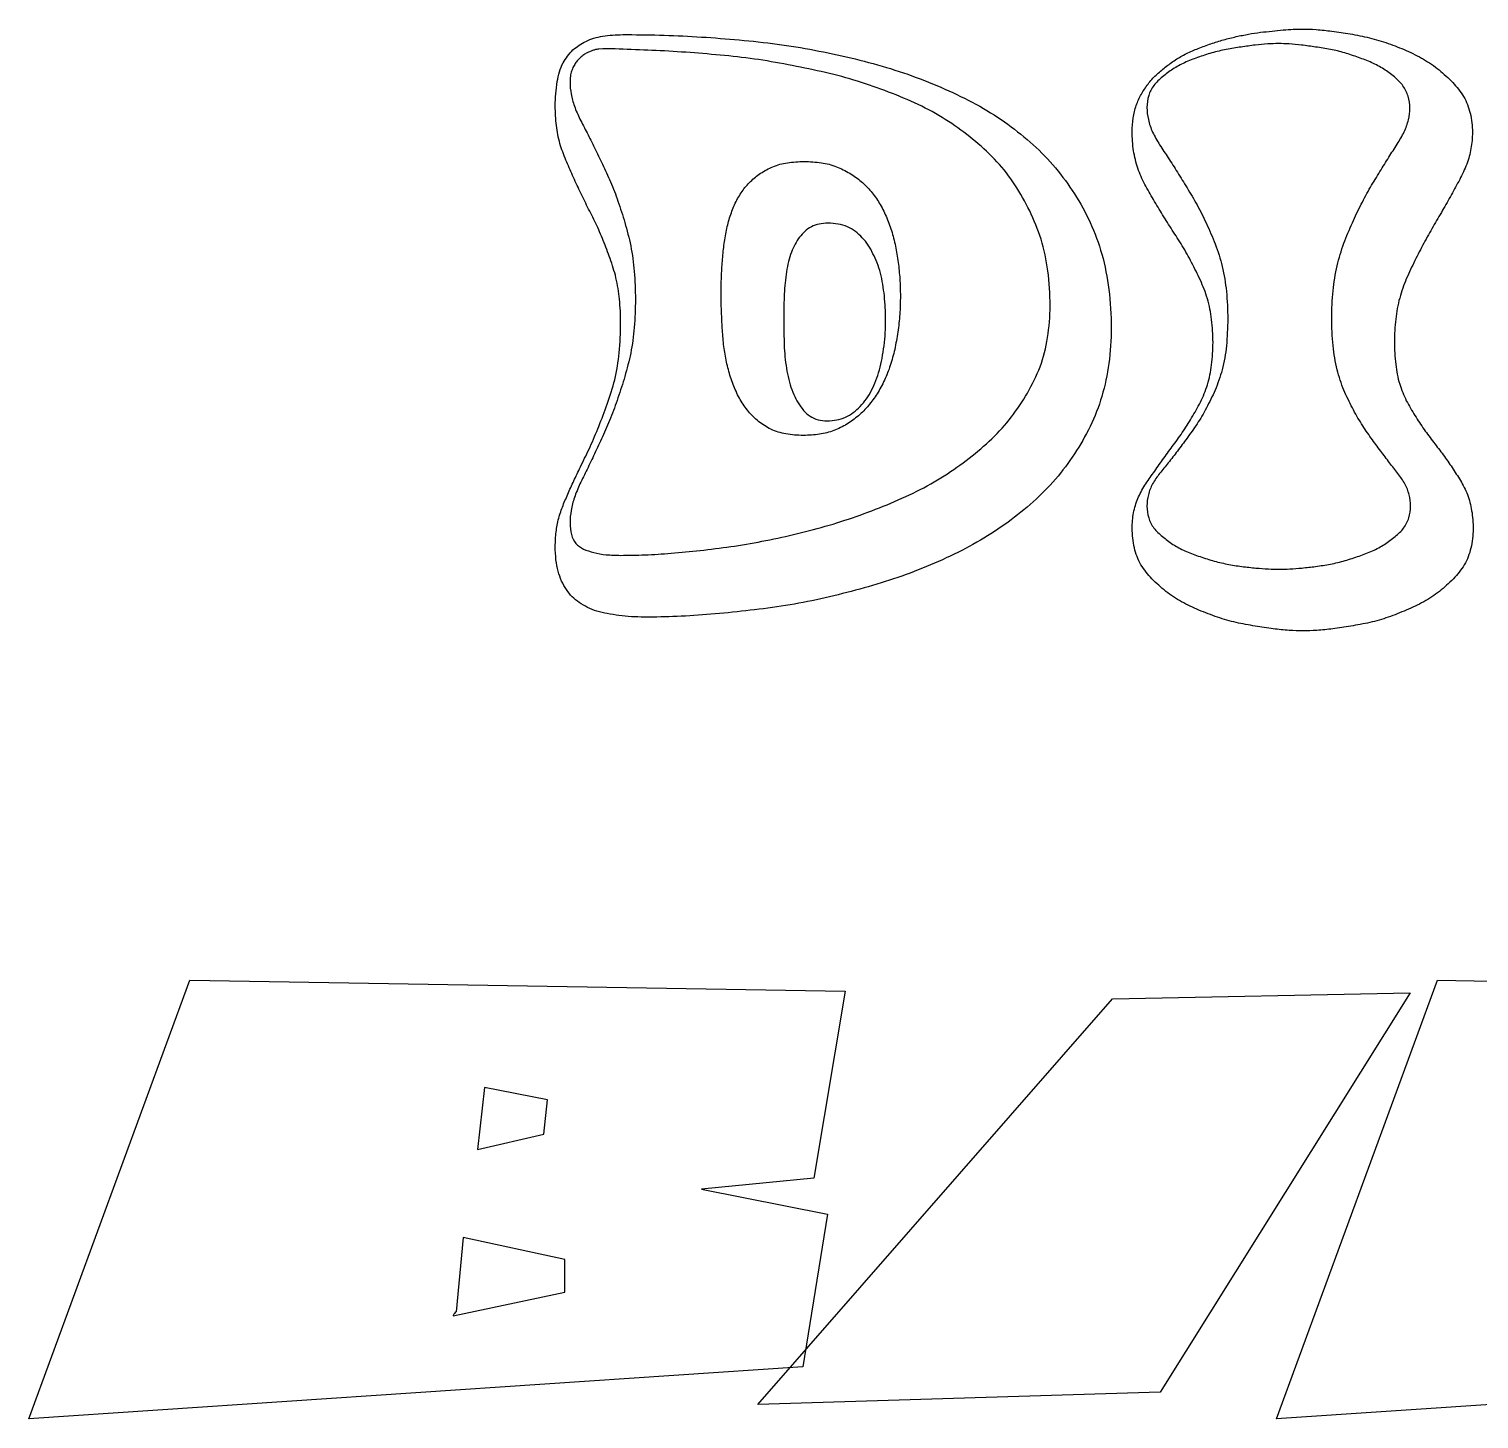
# Model space of a CAD drawing. Extents: x 2 to 748, y 2 to 398.
# Drawn here: x 140.2 to 194.7, y 197.1 to 249.4 of the extents above; entities that cross this region are included whole.
import ezdxf

# ---------------------------------------------------------------- set-up
doc = ezdxf.new("R2010")
doc.units = 0
doc.layers.add('Capa_1', color=7, linetype='CONTINUOUS')

msp = doc.modelspace()

# ---------------------------------------------------------------- linework, layer by layer
at = {"layer": 'Capa_1', "color": 7}
for p, q in [((162.509196, 249.171024), (162.509196, 249.171024)), ((169.329288, 244.39966), (169.329288, 244.39966)), ((170.228055, 242.079162), (170.228061, 242.079162)), ((185.26638, 238.481084), (185.26638, 238.481084)), ((184.711256, 237.594601), (184.711256, 237.594601)), ((162.429893, 229.590183), (162.429893, 229.590183)), ((140.176396, 197.121286), (146.228385, 213.619159)), ((146.228385, 213.619159), (170.871642, 213.205748)), ((146.228385, 213.619159), (146.228385, 213.619159)), ((187.103892, 197.121286), (193.155886, 213.619159)), ((193.155886, 213.619159), (217.799138, 213.205748)), ((193.155886, 213.619159), (193.155886, 213.619159)), ((167.585876, 197.66699), (180.925531, 212.913603)), ((170.871642, 213.205748), (169.692135, 206.172241)), ((180.925531, 212.913603), (192.130837, 213.145114)), ((192.130837, 213.145114), (182.722871, 198.130011)), ((192.130837, 213.145114), (192.130837, 213.145114)), ((157.307319, 209.584264), (157.040525, 207.258135)), ((159.680376, 209.121244), (157.307319, 209.584264)), ((159.539959, 207.831399), (159.680376, 209.121244)), ((157.040525, 207.258135), (159.539959, 207.831399)), ((157.040525, 207.258135), (157.040525, 207.258135)), ((169.692135, 206.172241), (165.465572, 205.75883)), ((165.465572, 205.75883), (170.211682, 204.827277)), ((170.211682, 204.827277), (169.284925, 199.083612)), ((156.506942, 203.945331), (156.240149, 201.156183)), ((160.326295, 203.118509), (156.506942, 203.945331)), ((156.506942, 203.945331), (156.506942, 203.945331)), ((160.326295, 201.883787), (160.326295, 203.118509)), ((156.127812, 200.99633), (160.326295, 201.883787)), ((169.284925, 199.083612), (140.176396, 197.121286)), ((216.212426, 199.083612), (187.103892, 197.121286)), ((182.722871, 198.130011), (167.585876, 197.66699))]:
    msp.add_line(p, q, dxfattribs=at)
for points, knots in [([(184.156133, 248.649563), (184.314092, 248.71029), (184.627103, 248.830627), (185.104071, 248.977714), (185.578078, 249.095721), (186.043074, 249.186986), (186.492661, 249.258664), (186.787654, 249.287367), (186.931751, 249.301388)], [0, 0, 0, 0, 0.507575, 1.005806, 1.496228, 1.972349, 2.427082, 2.861326, 2.861326, 2.861326, 2.861326]), ([(186.931751, 249.301388), (187.07166, 249.316881), (187.337408, 249.346309), (187.716577, 249.372627), (188.128253, 249.384681), (188.614061, 249.362634), (189.213994, 249.30055), (189.639138, 249.23309), (189.865977, 249.197096)], [0, 0, 0, 0, 0.422256, 0.802046, 1.139931, 1.65727, 2.259532, 2.948456, 2.948456, 2.948456, 2.948456]), ([(160.632348, 248.597418), (160.790533, 248.713656), (161.125631, 248.959891), (161.782852, 249.139956), (162.254958, 249.160149), (162.509196, 249.171024)], [0, 0, 0, 0, 0.584933, 1.239115, 2.002506, 2.002506, 2.002506, 2.002506]), ([(162.509196, 249.171024), (162.970384, 249.166927), (163.899024, 249.158677), (165.300779, 249.097296), (166.239569, 249.024944), (166.712274, 248.988513)], [0, 0, 0, 0, 1.383552, 2.785898, 4.208166, 4.208166, 4.208166, 4.208166]), ([(166.712274, 248.988513), (167.189583, 248.941787), (168.137286, 248.849013), (169.540559, 248.632253), (170.459005, 248.434798), (170.915355, 248.336688)], [0, 0, 0, 0, 1.438616, 2.856391, 4.256535, 4.256535, 4.256535, 4.256535]), ([(185.768634, 248.70171), (185.582132, 248.674552), (185.210312, 248.620407), (184.661919, 248.48969), (184.307059, 248.370292), (184.129696, 248.310616)], [0, 0, 0, 0, 0.565241, 1.126892, 1.688117, 1.688117, 1.688117, 1.688117]), ([(188.570688, 248.70171), (188.393676, 248.727421), (188.061925, 248.775609), (187.594426, 248.819925), (187.16966, 248.837686), (186.744894, 248.819925), (186.277396, 248.775609), (185.945645, 248.727421), (185.768634, 248.70171)], [0, 0, 0, 0, 0.536538, 1.005565, 1.408217, 1.810869, 2.279895, 2.816432, 2.816432, 2.816432, 2.816432]), ([(190.183189, 248.310616), (190.01077, 248.370385), (189.664095, 248.490561), (189.124246, 248.620927), (188.756226, 248.674634), (188.570688, 248.70171)], [0, 0, 0, 0, 0.547254, 1.100338, 1.662679, 1.662679, 1.662679, 1.662679]), ([(189.865977, 249.197096), (190.109677, 249.15094), (190.594228, 249.059167), (191.302638, 248.850046), (191.755056, 248.664099), (191.980734, 248.571343)], [0, 0, 0, 0, 0.743831, 1.478962, 2.210653, 2.210653, 2.210653, 2.210653]), ([(160.368005, 244.451807), (160.287949, 244.656464), (160.123855, 245.075959), (159.999244, 245.763664), (159.953983, 246.547544), (160.009872, 247.342705), (160.199367, 248.097213), (160.497267, 248.441366), (160.632348, 248.597418)], [0, 0, 0, 0, 0.657933, 1.348596, 2.085752, 3.007033, 3.744666, 4.356629, 4.356629, 4.356629, 4.356629]), ([(161.319645, 248.545271), (161.277952, 248.531137), (161.191459, 248.501816), (161.067709, 248.429351), (160.950845, 248.341431), (160.840972, 248.237478), (160.744849, 248.113669), (160.652264, 247.96966), (160.577004, 247.796831), (160.534897, 247.593272), (160.51845, 247.303819), (160.558449, 246.923823), (160.684419, 246.457841), (160.823445, 246.15151), (160.896693, 245.990115)], [0, 0, 0, 0, 0.131781, 0.273386, 0.427698, 0.570071, 0.725632, 0.896722, 1.082751, 1.287442, 1.516776, 1.950384, 2.42724, 2.958251, 2.958251, 2.958251, 2.958251]), ([(165.364119, 248.467052), (164.93542, 248.499598), (164.090354, 248.563755), (162.838773, 248.59697), (161.988851, 248.654862), (161.523858, 248.616617), (161.426524, 248.587924), (161.357555, 248.5604), (161.319645, 248.545271)], [0, 0, 0, 0, 1.289409, 2.541727, 3.757837, 3.837615, 3.937987, 4.060502, 4.060502, 4.060502, 4.060502]), ([(169.197114, 247.94559), (168.777791, 248.026785), (167.936443, 248.189697), (166.656892, 248.363354), (165.796265, 248.432388), (165.364119, 248.467052)], [0, 0, 0, 0, 1.281179, 2.570614, 3.871075, 3.871075, 3.871075, 3.871075]), ([(170.915355, 248.336688), (171.365315, 248.225599), (172.253902, 248.006218), (173.544778, 247.580986), (174.367756, 247.231808), (174.774787, 247.05911)], [0, 0, 0, 0, 1.390143, 2.745274, 4.071363, 4.071363, 4.071363, 4.071363]), ([(184.129696, 248.310616), (183.965546, 248.248824), (183.644286, 248.127892), (183.198046, 247.883873), (182.936715, 247.680672), (182.807974, 247.580568)], [0, 0, 0, 0, 0.525862, 1.029175, 1.51788, 1.51788, 1.51788, 1.51788]), ([(182.913711, 247.94559), (183.04007, 248.040094), (183.293573, 248.229687), (183.710979, 248.46558), (184.006913, 248.58789), (184.156133, 248.649563)], [0, 0, 0, 0, 0.473065, 0.949065, 1.433191, 1.433191, 1.433191, 1.433191]), ([(191.531348, 247.580568), (191.401713, 247.680845), (191.137172, 247.885476), (190.68144, 248.128986), (190.352246, 248.248988), (190.183189, 248.310616)], [0, 0, 0, 0, 0.491073, 1.002118, 1.541625, 1.541625, 1.541625, 1.541625]), ([(191.980734, 248.571343), (192.201121, 248.467002), (192.634298, 248.261916), (193.224487, 247.859041), (193.559381, 247.533418), (193.725409, 247.371985)], [0, 0, 0, 0, 0.730917, 1.436636, 2.130498, 2.130498, 2.130498, 2.130498]), ([(172.792204, 246.902671), (172.41018, 247.0468), (171.638907, 247.337782), (170.436847, 247.6849), (169.613432, 247.858047), (169.197114, 247.94559)], [0, 0, 0, 0, 1.224614, 2.472383, 3.748417, 3.748417, 3.748417, 3.748417]), ([(183.178056, 241.818432), (183.05655, 242.008966), (182.81519, 242.387442), (182.474671, 242.963137), (182.137374, 243.532879), (181.858973, 244.141113), (181.704497, 244.813546), (181.656995, 245.452899), (181.693687, 246.027148), (181.807422, 246.504758), (182.00252, 246.932877), (182.259494, 247.312779), (182.559275, 247.657999), (182.795137, 247.849378), (182.913711, 247.94559)], [0, 0, 0, 0, 0.677894, 1.346563, 2.006349, 2.664358, 3.34365, 4.064051, 4.581129, 5.06422, 5.528272, 5.984157, 6.43653, 6.893868, 6.893868, 6.893868, 6.893868]), ([(182.807974, 247.580568), (182.692377, 247.479085), (182.468543, 247.28258), (182.26584, 246.874734), (182.206766, 246.42773), (182.266203, 245.96074), (182.42866, 245.481904), (182.607989, 245.182675), (182.702237, 245.025412)], [0, 0, 0, 0, 0.457888, 0.886621, 1.331681, 1.792451, 2.287843, 2.836609, 2.836609, 2.836609, 2.836609]), ([(191.637086, 245.051488), (191.731227, 245.202883), (191.90987, 245.49017), (192.073137, 245.951621), (192.132704, 246.408428), (192.072432, 246.853067), (191.870162, 247.26803), (191.646899, 247.473979), (191.531348, 247.580568)], [0, 0, 0, 0, 0.533599, 1.012555, 1.456063, 1.903989, 2.34049, 2.808755, 2.808755, 2.808755, 2.808755]), ([(193.725409, 247.371985), (193.873918, 247.201661), (194.170807, 246.861162), (194.416332, 246.202069), (194.487075, 245.534027), (194.429143, 244.887184), (194.271167, 244.285318), (194.0848, 243.9121), (193.989754, 243.721762)], [0, 0, 0, 0, 0.673222, 1.345858, 2.069006, 2.673898, 3.285799, 3.922652, 3.922652, 3.922652, 3.922652]), ([(175.779297, 245.155779), (175.48561, 245.385786), (174.88897, 245.853055), (173.883306, 246.436278), (173.160902, 246.745071), (172.792204, 246.902671)], [0, 0, 0, 0, 1.118195, 2.271661, 3.474017, 3.474017, 3.474017, 3.474017]), ([(174.774787, 247.05911), (175.167043, 246.872474), (175.937693, 246.505798), (176.999339, 245.819264), (177.959444, 245.048405), (178.805522, 244.17417), (179.523227, 243.19057), (180.122483, 242.105369), (180.570121, 240.897155), (180.828116, 239.55974), (180.908618, 238.17884), (180.828286, 236.82602), (180.566673, 235.57554), (180.11835, 234.432745), (179.517603, 233.39476), (178.804633, 232.433212), (178.23397, 231.877387), (177.946925, 231.597806)], [0, 0, 0, 0, 1.302034, 2.558059, 3.78258, 4.989251, 6.196274, 7.425071, 8.697354, 10.044576, 11.495755, 12.837067, 14.099183, 15.311874, 16.502743, 17.68884, 18.889268, 18.889268, 18.889268, 18.889268]), ([(160.896693, 245.990115), (160.987534, 245.819591), (161.177331, 245.463315), (161.458492, 244.897801), (161.645428, 244.501407), (161.742595, 244.295368)], [0, 0, 0, 0, 0.579613, 1.210989, 1.894388, 1.894388, 1.894388, 1.894388]), ([(177.814751, 242.548476), (177.639038, 242.878557), (177.290432, 243.53342), (176.603013, 244.415323), (176.054326, 244.90855), (175.779297, 245.155779)], [0, 0, 0, 0, 1.120561, 2.223138, 3.33124, 3.33124, 3.33124, 3.33124]), ([(182.702237, 245.025412), (182.811482, 244.861623), (183.038937, 244.520603), (183.382037, 243.981283), (183.613307, 243.60429), (183.73318, 243.408885)], [0, 0, 0, 0, 0.590625, 1.229722, 1.917451, 1.917451, 1.917451, 1.917451]), ([(190.632576, 243.43496), (190.751774, 243.630175), (190.981175, 244.005873), (191.315729, 244.544917), (191.533047, 244.887487), (191.637086, 245.051488)], [0, 0, 0, 0, 0.686189, 1.320592, 1.903241, 1.903241, 1.903241, 1.903241]), ([(161.187471, 242.67884), (161.089883, 242.879381), (160.897333, 243.275067), (160.623865, 243.866052), (160.4525, 244.258369), (160.368005, 244.451807)], [0, 0, 0, 0, 0.669068, 1.32013, 1.953377, 1.953377, 1.953377, 1.953377]), ([(167.690351, 243.956421), (167.841696, 244.045884), (168.156078, 244.231721), (168.720411, 244.374161), (169.119159, 244.39086), (169.329288, 244.39966)], [0, 0, 0, 0, 0.525356, 1.091294, 1.721774, 1.721774, 1.721774, 1.721774]), ([(169.329288, 244.39966), (169.546272, 244.390747), (169.960414, 244.373736), (170.54956, 244.230565), (170.885191, 244.045792), (171.047529, 243.956421)], [0, 0, 0, 0, 0.650978, 1.242475, 1.796578, 1.796578, 1.796578, 1.796578]), ([(161.742595, 244.295368), (161.847331, 244.076486), (162.064701, 243.622217), (162.344404, 242.88926), (162.505229, 242.372699), (162.5885, 242.105234)], [0, 0, 0, 0, 0.72773, 1.510335, 2.350647, 2.350647, 2.350647, 2.350647]), ([(166.738711, 242.835279), (166.819943, 242.984168), (166.979544, 243.276697), (167.301914, 243.659052), (167.56113, 243.857496), (167.690351, 243.956421)], [0, 0, 0, 0, 0.508102, 0.998292, 1.485561, 1.485561, 1.485561, 1.485561]), ([(171.047529, 243.956421), (171.194294, 243.857898), (171.486941, 243.661446), (171.859711, 243.27855), (172.171972, 242.836862), (172.426023, 242.340723), (172.629556, 241.798231), (172.775258, 241.214254), (172.87545, 240.603443), (172.937499, 239.976348), (172.958119, 239.325019), (172.935022, 238.659182), (172.867663, 237.987557), (172.781884, 237.550613), (172.739334, 237.333873)], [0, 0, 0, 0, 0.52913, 1.05508, 1.592009, 2.146846, 2.72254, 3.326602, 3.949311, 4.578095, 5.215766, 5.902758, 6.575668, 7.237996, 7.237996, 7.237996, 7.237996]), ([(183.73318, 243.408885), (183.861674, 243.197227), (184.126417, 242.761136), (184.473198, 242.052395), (184.811041, 241.286856), (185.081289, 240.435034), (185.238829, 239.487292), (185.256951, 238.825463), (185.26638, 238.481084)], [0, 0, 0, 0, 0.74246, 1.529736, 2.364954, 3.251219, 4.203154, 5.235841, 5.235841, 5.235841, 5.235841]), ([(189.628066, 241.323046), (189.733498, 241.579906), (189.937605, 242.077167), (190.270815, 242.783293), (190.514768, 243.222743), (190.632576, 243.43496)], [0, 0, 0, 0, 0.832921, 1.612466, 2.340495, 2.340495, 2.340495, 2.340495]), ([(193.989754, 243.721762), (193.886507, 243.532197), (193.674961, 243.143792), (193.339741, 242.552928), (193.105198, 242.153221), (192.985244, 241.948796)], [0, 0, 0, 0, 0.647567, 1.326819, 2.037877, 2.037877, 2.037877, 2.037877]), ([(167.611047, 234.622278), (167.481981, 234.744567), (167.221948, 234.990945), (166.913225, 235.444836), (166.672591, 235.9533), (166.491659, 236.502653), (166.357659, 237.078633), (166.28281, 237.676927), (166.243988, 238.278846), (166.21606, 238.869976), (166.206686, 239.45835), (166.217503, 240.049813), (166.253625, 240.649864), (166.308717, 241.2395), (166.398996, 241.807393), (166.536609, 242.342091), (166.672362, 242.673367), (166.738711, 242.835279)], [0, 0, 0, 0, 0.532135, 1.072111, 1.634655, 2.215356, 2.803994, 3.406022, 4.021766, 4.613346, 5.181226, 5.786814, 6.387528, 6.984312, 7.562708, 8.111285, 8.635726, 8.635726, 8.635726, 8.635726]), ([(162.033377, 240.749437), (161.949401, 240.97625), (161.784144, 241.422599), (161.502661, 242.067253), (161.291441, 242.477099), (161.187471, 242.67884)], [0, 0, 0, 0, 0.725503, 1.427733, 2.108485, 2.108485, 2.108485, 2.108485]), ([(177.735447, 235.69127), (177.905812, 236.015971), (178.251856, 236.675502), (178.523342, 237.797199), (178.610569, 239.013922), (178.527359, 240.259126), (178.288763, 241.472052), (177.969744, 242.196507), (177.814751, 242.548476)], [0, 0, 0, 0, 1.096579, 2.227366, 3.430403, 4.745505, 5.963284, 7.113993, 7.113993, 7.113993, 7.113993]), ([(162.5885, 242.105234), (162.668779, 241.814094), (162.83543, 241.209713), (162.957282, 240.237338), (162.999423, 239.211129), (162.957282, 238.184919), (162.83543, 237.212545), (162.668779, 236.608163), (162.5885, 236.317023)], [0, 0, 0, 0, 0.905011, 1.878725, 2.93126, 3.983794, 4.957508, 5.862519, 5.862519, 5.862519, 5.862519]), ([(170.228061, 242.079162), (170.116524, 242.073157), (169.901738, 242.061594), (169.60009, 241.953042), (169.351497, 241.777372), (169.148376, 241.551912), (168.980053, 241.287095), (168.843811, 240.977795), (168.736807, 240.629433), (168.657761, 240.245233), (168.612448, 239.836782), (168.584391, 239.415207), (168.566355, 238.989192), (168.561243, 238.567034), (168.564922, 238.144995), (168.573457, 237.719091), (168.583828, 237.429461), (168.589118, 237.281726)], [0, 0, 0, 0, 0.333716, 0.642633, 0.946842, 1.237847, 1.5477, 1.884383, 2.248615, 2.639156, 3.059302, 3.480393, 3.906617, 4.33831, 4.746798, 5.172749, 5.616233, 5.616233, 5.616233, 5.616233]), ([(171.91986, 240.931948), (171.863861, 241.042398), (171.75426, 241.258571), (171.528474, 241.539774), (171.266448, 241.775991), (170.958942, 241.953862), (170.606036, 242.061336), (170.357078, 242.073077), (170.228055, 242.079162)], [0, 0, 0, 0, 0.370646, 0.725431, 1.074782, 1.42369, 1.782815, 2.16915, 2.16915, 2.16915, 2.16915]), ([(184.235436, 239.941173), (184.127996, 240.162466), (183.915987, 240.59914), (183.56368, 241.22648), (183.305521, 241.622768), (183.178056, 241.818432)], [0, 0, 0, 0, 0.737902, 1.45609, 2.156527, 2.156527, 2.156527, 2.156527]), ([(192.985244, 241.948796), (192.868319, 241.741942), (192.631186, 241.322429), (192.296663, 240.669869), (192.08702, 240.220928), (191.980734, 239.99332)], [0, 0, 0, 0, 0.71279, 1.445587, 2.199157, 2.199157, 2.199157, 2.199157]), ([(189.628066, 235.795565), (189.536708, 236.052201), (189.34272, 236.597144), (189.208771, 237.513693), (189.162603, 238.507094), (189.209806, 239.512298), (189.348024, 240.461178), (189.537074, 241.043007), (189.628066, 241.323046)], [0, 0, 0, 0, 0.815549, 1.731741, 2.764282, 3.796823, 4.74733, 5.629328, 5.629328, 5.629328, 5.629328]), ([(161.927636, 235.274103), (162.029328, 235.577998), (162.240206, 236.208182), (162.394571, 237.236699), (162.446077, 238.251171), (162.402965, 239.195056), (162.281246, 240.012922), (162.113701, 240.510763), (162.033377, 240.749437)], [0, 0, 0, 0, 0.959804, 1.990341, 3.107082, 4.00334, 4.82234, 5.576579, 5.576579, 5.576579, 5.576579]), ([(172.263508, 236.994923), (172.290102, 237.153006), (172.343729, 237.471781), (172.385813, 237.959776), (172.400048, 238.438555), (172.388057, 238.902761), (172.352386, 239.346559), (172.29607, 239.780679), (172.21058, 240.195515), (172.089943, 240.581964), (171.975596, 240.817257), (171.91986, 240.931948)], [0, 0, 0, 0, 0.480749, 0.969436, 1.467936, 1.917125, 2.361766, 2.803141, 3.229513, 3.631322, 4.013434, 4.013434, 4.013434, 4.013434]), ([(191.980734, 239.99332), (191.890023, 239.753132), (191.704339, 239.261467), (191.56304, 238.45977), (191.515286, 237.622504), (191.56114, 236.802869), (191.696443, 236.048869), (191.889451, 235.61138), (191.980734, 235.404467)], [0, 0, 0, 0, 0.768813, 1.573756, 2.429828, 3.280118, 4.033888, 4.710298, 4.710298, 4.710298, 4.710298]), ([(184.711256, 237.594601), (184.701455, 237.8829), (184.682609, 238.437228), (184.529444, 239.232768), (184.331354, 239.710061), (184.235436, 239.941173)], [0, 0, 0, 0, 0.864924, 1.663034, 2.412289, 2.412289, 2.412289, 2.412289]), ([(185.26638, 238.481084), (185.256723, 238.141764), (185.238443, 237.499483), (185.090477, 236.590473), (184.886929, 236.050984), (184.79056, 235.795565)], [0, 0, 0, 0, 1.018221, 1.927337, 2.744758, 2.744758, 2.744758, 2.744758]), ([(168.589118, 237.281726), (168.603075, 237.133786), (168.630549, 236.842576), (168.700475, 236.415563), (168.767549, 236.139936), (168.800592, 236.004148)], [0, 0, 0, 0, 0.445725, 0.877379, 1.296531, 1.296531, 1.296531, 1.296531]), ([(172.739334, 237.333873), (172.687736, 237.131793), (172.586779, 236.736404), (172.366931, 236.17476), (172.17354, 235.833133), (172.078473, 235.665198)], [0, 0, 0, 0, 0.625403, 1.223661, 1.802093, 1.802093, 1.802093, 1.802093]), ([(183.178056, 233.683648), (183.305761, 233.855838), (183.564275, 234.204408), (183.912588, 234.764596), (184.253402, 235.354018), (184.52748, 236.018564), (184.684323, 236.778201), (184.701993, 237.313826), (184.711256, 237.594601)], [0, 0, 0, 0, 0.642857, 1.301351, 1.977727, 2.6838, 3.447869, 4.289661, 4.289661, 4.289661, 4.289661]), ([(169.302849, 235.039445), (169.382853, 234.961205), (169.541311, 234.806243), (169.859121, 234.673912), (170.204226, 234.636152), (170.554512, 234.670157), (170.889022, 234.77538), (171.188386, 234.954058), (171.452825, 235.188616), (171.684453, 235.470425), (171.877271, 235.798414), (172.036818, 236.165204), (172.170497, 236.566588), (172.231903, 236.849377), (172.263508, 236.994923)], [0, 0, 0, 0, 0.333185, 0.65991, 1.009209, 1.366302, 1.708602, 2.052428, 2.403984, 2.764308, 3.142272, 3.541442, 3.96251, 4.409055, 4.409055, 4.409055, 4.409055]), ([(162.5885, 236.317023), (162.504845, 236.046791), (162.341636, 235.519576), (162.060969, 234.761537), (161.846926, 234.282275), (161.742595, 234.04867)], [0, 0, 0, 0, 0.848584, 1.655567, 2.422956, 2.422956, 2.422956, 2.422956]), ([(168.800592, 236.004148), (168.843873, 235.882373), (168.927643, 235.64668), (169.094514, 235.320662), (169.234694, 235.131443), (169.302849, 235.039445)], [0, 0, 0, 0, 0.387545, 0.750085, 1.093149, 1.093149, 1.093149, 1.093149]), ([(172.078473, 235.665198), (171.973968, 235.515177), (171.766785, 235.217757), (171.382966, 234.829644), (171.089008, 234.621986), (170.941789, 234.517987)], [0, 0, 0, 0, 0.547901, 1.086226, 1.626315, 1.626315, 1.626315, 1.626315]), ([(175.541386, 233.240406), (175.832804, 233.478395), (176.407543, 233.947761), (177.14945, 234.772531), (177.540831, 235.386146), (177.735447, 235.69127)], [0, 0, 0, 0, 1.127828, 2.224319, 3.30884, 3.30884, 3.30884, 3.30884]), ([(184.79056, 235.795565), (184.683964, 235.572893), (184.477235, 235.141054), (184.126033, 234.537544), (183.861458, 234.173184), (183.73318, 233.996526)], [0, 0, 0, 0, 0.740497, 1.436086, 2.090746, 2.090746, 2.090746, 2.090746]), ([(191.663519, 232.6668), (191.559368, 232.800745), (191.341554, 233.080869), (191.008168, 233.525236), (190.64638, 234.005555), (190.282414, 234.540453), (189.938674, 235.142296), (189.733894, 235.572988), (189.628066, 235.795565)], [0, 0, 0, 0, 0.509005, 1.064503, 1.666555, 2.312894, 3.004059, 3.743255, 3.743255, 3.743255, 3.743255]), ([(160.949563, 232.979678), (161.062204, 233.210506), (161.2964, 233.690426), (161.620675, 234.456923), (161.822883, 234.995234), (161.927636, 235.274103)], [0, 0, 0, 0, 0.770435, 1.601834, 2.495486, 2.495486, 2.495486, 2.495486]), ([(191.980734, 235.404467), (192.087466, 235.217899), (192.297583, 234.850614), (192.641421, 234.327859), (193.008041, 233.84288), (193.37198, 233.373181), (193.707111, 232.894644), (193.913655, 232.568149), (194.016188, 232.40607)], [0, 0, 0, 0, 0.64473, 1.269242, 1.875369, 2.468148, 3.051762, 3.627083, 3.627083, 3.627083, 3.627083]), ([(170.941789, 234.517987), (170.782042, 234.433813), (170.455481, 234.261741), (169.895417, 234.129517), (169.284935, 234.084555), (168.665874, 234.134476), (168.078006, 234.298637), (167.763204, 234.516821), (167.611047, 234.622278)], [0, 0, 0, 0, 0.539848, 1.103579, 1.710407, 2.370879, 2.960995, 3.51306, 3.51306, 3.51306, 3.51306]), ([(161.742595, 234.04867), (161.645238, 233.83597), (161.457037, 233.424803), (161.175599, 232.833463), (160.987335, 232.456972), (160.896693, 232.275706)], [0, 0, 0, 0, 0.701763, 1.35657, 1.964556, 1.964556, 1.964556, 1.964556]), ([(183.73318, 233.996526), (183.613181, 233.834967), (183.381718, 233.523343), (183.040442, 233.077789), (182.707195, 232.683135), (182.426326, 232.295389), (182.262665, 231.874405), (182.207391, 231.436247), (182.266041, 231.000032), (182.468489, 230.592135), (182.692358, 230.395636), (182.807974, 230.294156)], [0, 0, 0, 0, 0.603804, 1.164658, 1.682776, 2.154828, 2.593016, 3.022145, 3.467205, 3.895938, 4.353828, 4.353828, 4.353828, 4.353828]), ([(182.411458, 228.7037), (182.262785, 228.874961), (181.964293, 229.218804), (181.720133, 229.887552), (181.650605, 230.556967), (181.704183, 231.186734), (181.862121, 231.739005), (182.141921, 232.234406), (182.477897, 232.703237), (182.818793, 233.192006), (183.057012, 233.518002), (183.178056, 233.683648)], [0, 0, 0, 0, 0.675519, 1.356247, 2.093787, 2.681365, 3.243065, 3.802015, 4.378228, 4.974019, 5.589489, 5.589489, 5.589489, 5.589489]), ([(160.209398, 228.625483), (160.160974, 228.745864), (160.057453, 229.003218), (159.987235, 229.445618), (159.962124, 229.941634), (159.991939, 230.465195), (160.087078, 230.983239), (160.257217, 231.474322), (160.47158, 231.957889), (160.698855, 232.462926), (160.864493, 232.804334), (160.949563, 232.979678)], [0, 0, 0, 0, 0.388214, 0.829942, 1.334713, 1.877414, 2.399264, 2.909322, 3.432332, 3.98603, 4.570669, 4.570669, 4.570669, 4.570669]), ([(172.448555, 231.493514), (172.824617, 231.655972), (173.563112, 231.975002), (174.601522, 232.557644), (175.231202, 233.015074), (175.541386, 233.240406)], [0, 0, 0, 0, 1.228543, 2.412567, 3.562084, 3.562084, 3.562084, 3.562084]), ([(191.557782, 230.294156), (191.673399, 230.395638), (191.897271, 230.59214), (192.099696, 231.000014), (192.158436, 231.436313), (192.102834, 231.874166), (191.940441, 232.296334), (191.758088, 232.540286), (191.663519, 232.6668)], [0, 0, 0, 0, 0.457889, 0.886623, 1.331683, 1.760811, 2.199, 2.671052, 2.671052, 2.671052, 2.671052]), ([(194.016188, 232.40607), (194.112462, 232.233705), (194.311361, 231.877609), (194.459358, 231.25145), (194.512904, 230.570697), (194.443685, 229.873588), (194.197017, 229.214531), (193.900277, 228.874027), (193.751843, 228.7037)], [0, 0, 0, 0, 0.589809, 1.218515, 1.910025, 2.633173, 3.305808, 3.979032, 3.979032, 3.979032, 3.979032]), ([(160.896693, 232.275706), (160.823265, 232.107534), (160.682777, 231.785774), (160.55766, 231.293387), (160.512044, 230.820859), (160.552521, 230.392292), (160.719622, 230.01888), (160.927551, 229.888413), (161.028867, 229.824842)], [0, 0, 0, 0, 0.549766, 1.051853, 1.517193, 1.966809, 2.337078, 2.688954, 2.688954, 2.688954, 2.688954]), ([(165.416986, 229.772695), (165.802239, 229.818526), (166.581065, 229.911177), (167.753427, 230.115286), (168.939277, 230.363952), (170.125449, 230.672174), (171.300326, 231.043542), (172.065363, 231.343347), (172.448555, 231.493514)], [0, 0, 0, 0, 1.163723, 2.352577, 3.568537, 4.797811, 6.027883, 7.262298, 7.262298, 7.262298, 7.262298]), ([(177.946925, 231.597806), (177.636731, 231.338105), (177.009042, 230.812589), (175.958971, 230.137895), (174.8267, 229.544836), (173.627693, 229.032587), (172.384085, 228.583581), (171.530021, 228.351255), (171.100397, 228.234386)], [0, 0, 0, 0, 1.212674, 2.453898, 3.735119, 5.043565, 6.362682, 7.697913, 7.697913, 7.697913, 7.697913]), ([(182.807974, 230.294156), (182.937609, 230.19388), (183.202151, 229.98925), (183.657882, 229.745741), (183.987076, 229.625738), (184.156133, 229.564111)], [0, 0, 0, 0, 0.491072, 1.002117, 1.541624, 1.541624, 1.541624, 1.541624]), ([(190.209623, 229.564111), (190.378679, 229.625738), (190.707873, 229.745741), (191.163605, 229.98925), (191.428147, 230.19388), (191.557782, 230.294156)], [0, 0, 0, 0, 0.539507, 1.050552, 1.541624, 1.541624, 1.541624, 1.541624]), ([(161.028867, 229.824842), (161.157897, 229.777162), (161.435288, 229.67466), (161.909613, 229.603738), (162.248638, 229.594906), (162.429893, 229.590183)], [0, 0, 0, 0, 0.41182, 0.885334, 1.429335, 1.429335, 1.429335, 1.429335]), ([(162.429893, 229.590183), (162.732499, 229.594562), (163.367626, 229.603753), (164.36398, 229.667632), (165.055924, 229.73667), (165.416986, 229.772695)], [0, 0, 0, 0, 0.90781, 1.905364, 2.993909, 2.993909, 2.993909, 2.993909]), ([(184.156133, 229.564111), (184.333482, 229.504329), (184.688315, 229.384718), (185.236905, 229.255601), (185.784431, 229.169752), (186.304428, 229.114853), (186.771604, 229.078218), (187.195123, 229.064308), (187.615677, 229.078265), (188.074226, 229.113619), (188.398508, 229.152417), (188.570688, 229.173017)], [0, 0, 0, 0, 0.561223, 1.122874, 1.688114, 2.22289, 2.691192, 3.09375, 3.493373, 3.952887, 4.473065, 4.473065, 4.473065, 4.473065]), ([(188.570688, 229.173017), (188.75719, 229.200175), (189.129009, 229.254319), (189.677402, 229.385037), (190.032261, 229.504435), (190.209623, 229.564111)], [0, 0, 0, 0, 0.56524, 1.126891, 1.688114, 1.688114, 1.688114, 1.688114]), ([(160.870259, 227.817219), (160.780125, 227.886339), (160.59771, 228.026226), (160.374233, 228.303309), (160.265362, 228.516101), (160.209398, 228.625483)], [0, 0, 0, 0, 0.339915, 0.68793, 1.056042, 1.056042, 1.056042, 1.056042]), ([(184.182566, 227.530417), (183.961251, 227.629781), (183.524394, 227.825916), (182.925624, 228.220715), (182.582414, 228.543112), (182.411458, 228.7037)], [0, 0, 0, 0, 0.727131, 1.435292, 2.138114, 2.138114, 2.138114, 2.138114]), ([(193.751843, 228.7037), (193.580887, 228.543112), (193.237677, 228.220715), (192.638907, 227.825916), (192.20205, 227.629781), (191.980734, 227.530417)], [0, 0, 0, 0, 0.702823, 1.410983, 2.138114, 2.138114, 2.138114, 2.138114]), ([(171.100397, 228.234386), (170.664792, 228.125506), (169.794515, 227.90798), (168.470379, 227.664136), (167.580368, 227.557617), (167.135227, 227.504342)], [0, 0, 0, 0, 1.34682, 2.690758, 4.035512, 4.035512, 4.035512, 4.035512]), ([(161.927636, 227.40005), (161.79748, 227.427338), (161.54361, 227.480563), (161.185265, 227.619666), (160.974179, 227.752047), (160.870259, 227.817219)], [0, 0, 0, 0, 0.398634, 0.777532, 1.144957, 1.144957, 1.144957, 1.144957]), ([(167.135227, 227.504342), (166.696916, 227.457298), (165.83721, 227.365027), (164.567202, 227.290209), (163.570509, 227.261626), (162.841264, 227.278464), (162.372681, 227.319631), (162.073202, 227.373746), (161.927636, 227.40005)], [0, 0, 0, 0, 1.322291, 2.593554, 3.815691, 4.312284, 4.781311, 5.2249, 5.2249, 5.2249, 5.2249]), ([(186.297324, 226.930736), (186.057557, 226.971878), (185.576965, 227.054344), (184.86855, 227.255743), (184.412146, 227.438491), (184.182566, 227.530417)], [0, 0, 0, 0, 0.729488, 1.462201, 2.20381, 2.20381, 2.20381, 2.20381]), ([(191.980734, 227.530417), (191.756114, 227.438387), (191.308004, 227.254791), (190.608059, 227.053739), (190.131219, 226.971781), (189.892411, 226.930736)], [0, 0, 0, 0, 0.727902, 1.452142, 2.178744, 2.178744, 2.178744, 2.178744]), ([(189.892411, 226.930736), (189.665571, 226.89474), (189.240427, 226.827276), (188.640496, 226.765219), (188.094866, 226.740373), (187.549236, 226.765219), (186.949307, 226.827276), (186.524163, 226.89474), (186.297324, 226.930736)], [0, 0, 0, 0, 0.688925, 1.291187, 1.808526, 2.325863, 2.928124, 3.617048, 3.617048, 3.617048, 3.617048]), ([(156.240149, 201.156183), (156.219028, 201.135287), (156.182557, 201.099205), (156.139356, 201.04664), (156.131131, 201.010796), (156.127812, 200.99633)], [0, 0, 0, 0, 0.089613, 0.154739, 0.198803, 0.198803, 0.198803, 0.198803])]:
    msp.add_open_spline(points, degree=3, knots=knots, dxfattribs=at)

doc.saveas('drawing.dxf')
